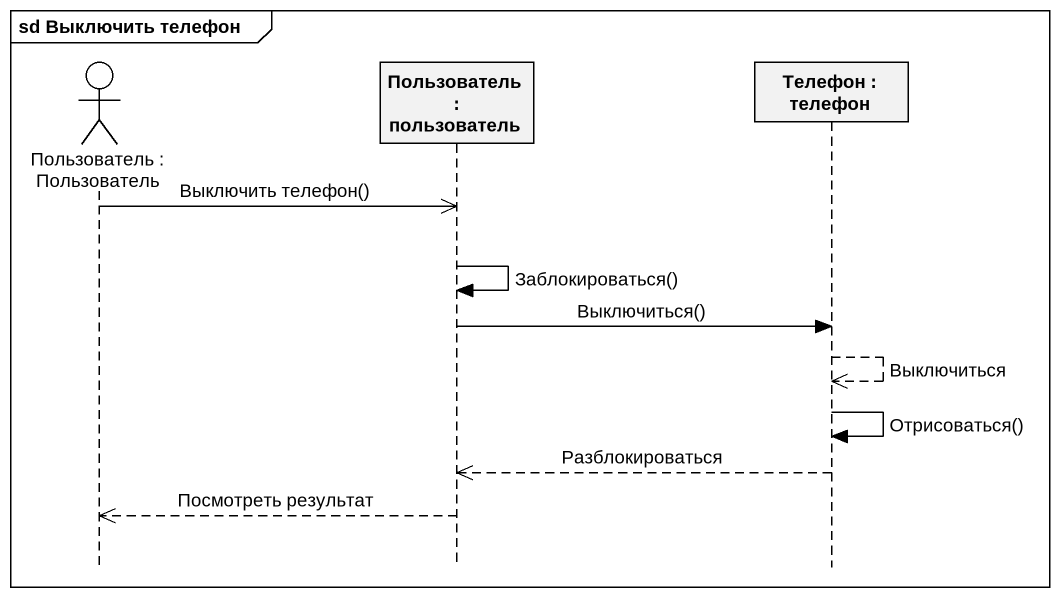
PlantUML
@startuml
mainframe sd Выключить телефон
hide footbox
actor "Пользователь : Пользователь" as Пользователь
participant "Пользователь : пользователь" as Пользователь_2
participant "Телефон : телефон" as Телефон

Пользователь ->> Пользователь_2 : Выключить телефон()
Пользователь_2 -> Пользователь_2 : Заблокироваться()
Пользователь_2 -> Телефон : Выключиться()
Телефон -->> Телефон : Выключиться
Телефон -> Телефон : Отрисоваться()
Телефон -->> Пользователь_2 : Разблокироваться
Пользователь_2 -->> Пользователь : Посмотреть результат
@enduml
